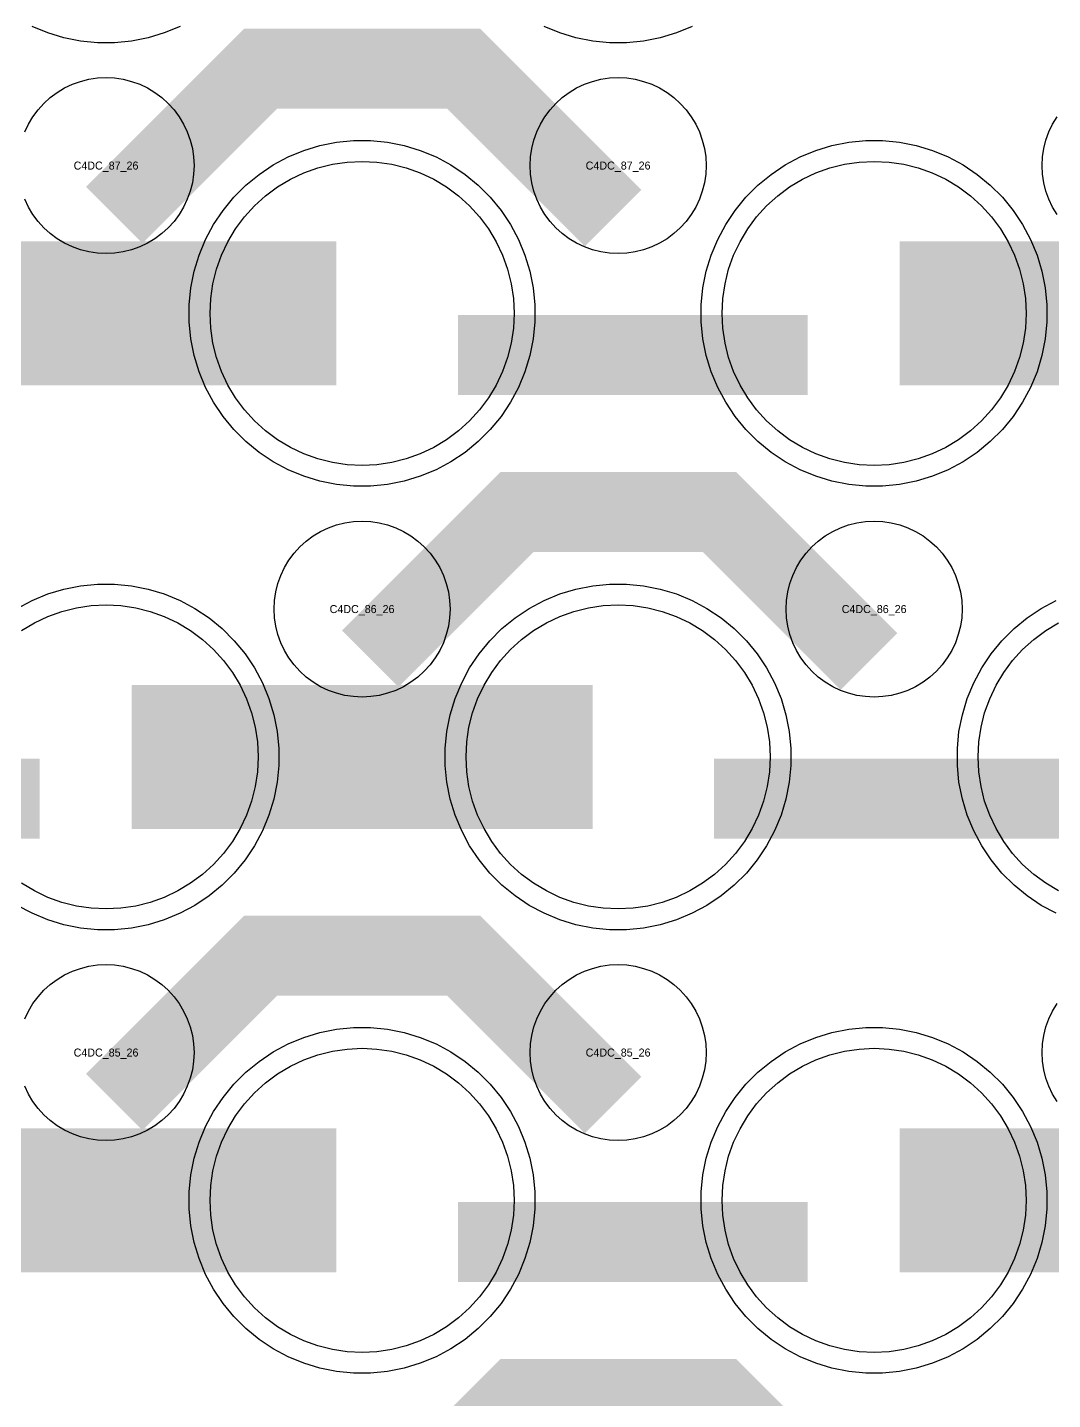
# Model space of a CAD drawing. Extents: x -11880 to 11880, y -14992 to 14992.
# Drawn here: x -3704.6 to -3384.2, y -3123.9 to -2695.1 of the extents above; entities that cross this region are included whole.
import ezdxf
from ezdxf.enums import TextEntityAlignment as Align

# ---------------------------------------------------------------- set-up
doc = ezdxf.new("R2010")
doc.units = 0
doc.header["$MEASUREMENT"] = 0
for name, color, linetype in [('GDS_775_DT_237', 138, 'CONTINUOUS'), ('RDL1_FS', 34, 'CONTINUOUS'), ('RDL_BS', 160, 'CONTINUOUS')]:
    doc.layers.add(name, color=color, linetype=linetype)

msp = doc.modelspace()

# ---------------------------------------------------------------- linework, layer by layer
at = {"layer": 'RDL1_FS', "color": 11, "true_color": 0xf27172}
for points in [[(-3600, -2831.999), (-3604.657, -2831.77), (-3609.268, -2831.086), (-3613.791, -2829.954), (-3618.181, -2828.382), (-3622.395, -2826.39), (-3626.395, -2823.992), (-3630.14, -2821.214), (-3633.594, -2818.084), (-3636.724, -2814.63), (-3639.502, -2810.885), (-3641.9, -2806.885), (-3643.892, -2802.671), (-3645.464, -2798.281), (-3646.596, -2793.758), (-3647.28, -2789.147), (-3647.509, -2784.49), (-3647.28, -2779.833), (-3646.596, -2775.222), (-3645.464, -2770.699), (-3643.892, -2766.309), (-3641.9, -2762.095), (-3639.502, -2758.095), (-3636.724, -2754.35), (-3633.594, -2750.896), (-3630.14, -2747.766), (-3626.395, -2744.988), (-3622.395, -2742.59), (-3618.181, -2740.598), (-3613.791, -2739.026), (-3609.268, -2737.894), (-3604.657, -2737.21), (-3600, -2736.981), (-3595.343, -2737.21), (-3590.732, -2737.894), (-3586.209, -2739.026), (-3581.819, -2740.598), (-3577.605, -2742.59), (-3573.605, -2744.988), (-3569.86, -2747.766), (-3566.406, -2750.896), (-3563.276, -2754.35), (-3560.498, -2758.095), (-3558.1, -2762.095), (-3556.108, -2766.309), (-3554.536, -2770.699), (-3553.404, -2775.222), (-3552.72, -2779.833), (-3552.491, -2784.49), (-3552.72, -2789.147), (-3553.404, -2793.758), (-3554.536, -2798.281), (-3556.108, -2802.671), (-3558.1, -2806.885), (-3560.498, -2810.885), (-3563.276, -2814.63), (-3566.406, -2818.084), (-3569.86, -2821.214), (-3573.605, -2823.992), (-3577.605, -2826.39), (-3581.819, -2828.382), (-3586.209, -2829.954), (-3590.732, -2831.086), (-3595.343, -2831.77)], [(-3440, -2831.999), (-3444.657, -2831.77), (-3449.268, -2831.086), (-3453.791, -2829.954), (-3458.181, -2828.382), (-3462.395, -2826.39), (-3466.395, -2823.992), (-3470.14, -2821.214), (-3473.594, -2818.084), (-3476.724, -2814.63), (-3479.502, -2810.885), (-3481.9, -2806.885), (-3483.892, -2802.671), (-3485.464, -2798.281), (-3486.596, -2793.758), (-3487.28, -2789.147), (-3487.509, -2784.49), (-3487.28, -2779.833), (-3486.596, -2775.222), (-3485.464, -2770.699), (-3483.892, -2766.309), (-3481.9, -2762.095), (-3479.502, -2758.095), (-3476.724, -2754.35), (-3473.594, -2750.896), (-3470.14, -2747.766), (-3466.395, -2744.988), (-3462.395, -2742.59), (-3458.181, -2740.598), (-3453.791, -2739.026), (-3449.268, -2737.894), (-3444.657, -2737.21), (-3440, -2736.981), (-3435.343, -2737.21), (-3430.732, -2737.894), (-3426.209, -2739.026), (-3421.819, -2740.598), (-3417.605, -2742.59), (-3413.605, -2744.988), (-3409.86, -2747.766), (-3406.406, -2750.896), (-3403.276, -2754.35), (-3400.498, -2758.095), (-3398.1, -2762.095), (-3396.108, -2766.309), (-3394.536, -2770.699), (-3393.404, -2775.222), (-3392.72, -2779.833), (-3392.491, -2784.49), (-3392.72, -2789.147), (-3393.404, -2793.758), (-3394.536, -2798.281), (-3396.108, -2802.671), (-3398.1, -2806.885), (-3400.498, -2810.885), (-3403.276, -2814.63), (-3406.406, -2818.084), (-3409.86, -2821.214), (-3413.605, -2823.992), (-3417.605, -2826.39), (-3421.819, -2828.382), (-3426.209, -2829.954), (-3430.732, -2831.086), (-3435.343, -2831.77)]]:
    msp.add_lwpolyline(points, close=True, dxfattribs=at)
for points in [[(-3751.998, -2784.49, 45, 45, 0), (-3679.998, -2784.49, 45, 45, 0)], [(-3679.998, -2784.49, 45, 45, 0), (-3607.998, -2784.49, 45, 45, 0)], [(-3431.998, -2784.49, 45, 45, 0), (-3359.998, -2784.49, 45, 45, 0)]]:
    msp.add_lwpolyline(points, format="xyseb", dxfattribs=at)
at = {"layer": 'RDL1_FS'}
for points in [[(-3706.395, -2883.553), (-3702.395, -2881.155), (-3698.181, -2879.163), (-3693.791, -2877.591), (-3689.268, -2876.459), (-3684.657, -2875.775), (-3680, -2875.546), (-3675.343, -2875.775), (-3670.732, -2876.459), (-3666.209, -2877.591), (-3661.819, -2879.163), (-3657.605, -2881.155), (-3653.605, -2883.553), (-3649.86, -2886.331), (-3646.406, -2889.461), (-3643.276, -2892.915), (-3640.498, -2896.66), (-3638.1, -2900.66), (-3636.108, -2904.874), (-3634.536, -2909.264), (-3633.404, -2913.787), (-3632.72, -2918.398), (-3632.491, -2923.055), (-3632.72, -2927.712), (-3633.404, -2932.323), (-3634.536, -2936.846), (-3636.108, -2941.236), (-3638.1, -2945.45), (-3640.498, -2949.45), (-3643.276, -2953.195), (-3646.406, -2956.649), (-3649.86, -2959.779), (-3653.605, -2962.557), (-3657.605, -2964.955), (-3661.819, -2966.947), (-3666.209, -2968.519), (-3670.732, -2969.651), (-3675.343, -2970.335), (-3680, -2970.564), (-3684.657, -2970.335), (-3689.268, -2969.651), (-3693.791, -2968.519), (-3698.181, -2966.947), (-3702.395, -2964.955), (-3706.395, -2962.557)], [(-3382.395, -2964.955), (-3386.395, -2962.557), (-3390.14, -2959.779), (-3393.594, -2956.649), (-3396.724, -2953.195), (-3399.502, -2949.45), (-3401.9, -2945.45), (-3403.892, -2941.236), (-3405.464, -2936.846), (-3406.596, -2932.323), (-3407.28, -2927.712), (-3407.509, -2923.055), (-3407.28, -2918.398), (-3406.596, -2913.787), (-3405.464, -2909.264), (-3403.892, -2904.874), (-3401.9, -2900.66), (-3399.502, -2896.66), (-3396.724, -2892.915), (-3393.594, -2889.461), (-3390.14, -2886.331), (-3386.395, -2883.553), (-3382.395, -2881.155)]]:
    msp.add_lwpolyline(points, dxfattribs=at)
for points in [[(-3520, -2970.564), (-3524.657, -2970.335), (-3529.268, -2969.651), (-3533.791, -2968.519), (-3538.181, -2966.947), (-3542.395, -2964.955), (-3546.395, -2962.557), (-3550.14, -2959.779), (-3553.594, -2956.649), (-3556.724, -2953.195), (-3559.502, -2949.45), (-3561.9, -2945.45), (-3563.892, -2941.236), (-3565.464, -2936.846), (-3566.596, -2932.323), (-3567.28, -2927.712), (-3567.509, -2923.055), (-3567.28, -2918.398), (-3566.596, -2913.787), (-3565.464, -2909.264), (-3563.892, -2904.874), (-3561.9, -2900.66), (-3559.502, -2896.66), (-3556.724, -2892.915), (-3553.594, -2889.461), (-3550.14, -2886.331), (-3546.395, -2883.553), (-3542.395, -2881.155), (-3538.181, -2879.163), (-3533.791, -2877.591), (-3529.268, -2876.459), (-3524.657, -2875.775), (-3520, -2875.546), (-3515.343, -2875.775), (-3510.732, -2876.459), (-3506.209, -2877.591), (-3501.819, -2879.163), (-3497.605, -2881.155), (-3493.605, -2883.553), (-3489.86, -2886.331), (-3486.406, -2889.461), (-3483.276, -2892.915), (-3480.498, -2896.66), (-3478.1, -2900.66), (-3476.108, -2904.874), (-3474.536, -2909.264), (-3473.404, -2913.787), (-3472.72, -2918.398), (-3472.491, -2923.055), (-3472.72, -2927.712), (-3473.404, -2932.323), (-3474.536, -2936.846), (-3476.108, -2941.236), (-3478.1, -2945.45), (-3480.498, -2949.45), (-3483.276, -2953.195), (-3486.406, -2956.649), (-3489.86, -2959.779), (-3493.605, -2962.557), (-3497.605, -2964.955), (-3501.819, -2966.947), (-3506.209, -2968.519), (-3510.732, -2969.651), (-3515.343, -2970.335)], [(-3600, -3109.129), (-3604.657, -3108.9), (-3609.268, -3108.216), (-3613.791, -3107.084), (-3618.181, -3105.512), (-3622.395, -3103.52), (-3626.395, -3101.122), (-3630.14, -3098.344), (-3633.594, -3095.214), (-3636.724, -3091.76), (-3639.502, -3088.015), (-3641.9, -3084.015), (-3643.892, -3079.801), (-3645.464, -3075.411), (-3646.596, -3070.888), (-3647.28, -3066.277), (-3647.509, -3061.62), (-3647.28, -3056.963), (-3646.596, -3052.352), (-3645.464, -3047.829), (-3643.892, -3043.439), (-3641.9, -3039.225), (-3639.502, -3035.225), (-3636.724, -3031.48), (-3633.594, -3028.026), (-3630.14, -3024.896), (-3626.395, -3022.118), (-3622.395, -3019.72), (-3618.181, -3017.728), (-3613.791, -3016.156), (-3609.268, -3015.024), (-3604.657, -3014.34), (-3600, -3014.111), (-3595.343, -3014.34), (-3590.732, -3015.024), (-3586.209, -3016.156), (-3581.819, -3017.728), (-3577.605, -3019.72), (-3573.605, -3022.118), (-3569.86, -3024.896), (-3566.406, -3028.026), (-3563.276, -3031.48), (-3560.498, -3035.225), (-3558.1, -3039.225), (-3556.108, -3043.439), (-3554.536, -3047.829), (-3553.404, -3052.352), (-3552.72, -3056.963), (-3552.491, -3061.62), (-3552.72, -3066.277), (-3553.404, -3070.888), (-3554.536, -3075.411), (-3556.108, -3079.801), (-3558.1, -3084.015), (-3560.498, -3088.015), (-3563.276, -3091.76), (-3566.406, -3095.214), (-3569.86, -3098.344), (-3573.605, -3101.122), (-3577.605, -3103.52), (-3581.819, -3105.512), (-3586.209, -3107.084), (-3590.732, -3108.216), (-3595.343, -3108.9)], [(-3440, -3109.129), (-3444.657, -3108.9), (-3449.268, -3108.216), (-3453.791, -3107.084), (-3458.181, -3105.512), (-3462.395, -3103.52), (-3466.395, -3101.122), (-3470.14, -3098.344), (-3473.594, -3095.214), (-3476.724, -3091.76), (-3479.502, -3088.015), (-3481.9, -3084.015), (-3483.892, -3079.801), (-3485.464, -3075.411), (-3486.596, -3070.888), (-3487.28, -3066.277), (-3487.509, -3061.62), (-3487.28, -3056.963), (-3486.596, -3052.352), (-3485.464, -3047.829), (-3483.892, -3043.439), (-3481.9, -3039.225), (-3479.502, -3035.225), (-3476.724, -3031.48), (-3473.594, -3028.026), (-3470.14, -3024.896), (-3466.395, -3022.118), (-3462.395, -3019.72), (-3458.181, -3017.728), (-3453.791, -3016.156), (-3449.268, -3015.024), (-3444.657, -3014.34), (-3440, -3014.111), (-3435.343, -3014.34), (-3430.732, -3015.024), (-3426.209, -3016.156), (-3421.819, -3017.728), (-3417.605, -3019.72), (-3413.605, -3022.118), (-3409.86, -3024.896), (-3406.406, -3028.026), (-3403.276, -3031.48), (-3400.498, -3035.225), (-3398.1, -3039.225), (-3396.108, -3043.439), (-3394.536, -3047.829), (-3393.404, -3052.352), (-3392.72, -3056.963), (-3392.491, -3061.62), (-3392.72, -3066.277), (-3393.404, -3070.888), (-3394.536, -3075.411), (-3396.108, -3079.801), (-3398.1, -3084.015), (-3400.498, -3088.015), (-3403.276, -3091.76), (-3406.406, -3095.214), (-3409.86, -3098.344), (-3413.605, -3101.122), (-3417.605, -3103.52), (-3421.819, -3105.512), (-3426.209, -3107.084), (-3430.732, -3108.216), (-3435.343, -3108.9)]]:
    msp.add_lwpolyline(points, close=True, dxfattribs=at)
for points in [[(-3671.998, -2923.055, 45, 45, 0), (-3599.998, -2923.055, 45, 45, 0)], [(-3599.998, -2923.055, 45, 45, 0), (-3527.998, -2923.055, 45, 45, 0)], [(-3751.998, -3061.62, 45, 45, 0), (-3679.998, -3061.62, 45, 45, 0)], [(-3679.998, -3061.62, 45, 45, 0), (-3607.998, -3061.62, 45, 45, 0)], [(-3431.998, -3061.62, 45, 45, 0), (-3359.998, -3061.62, 45, 45, 0)]]:
    msp.add_lwpolyline(points, format="xyseb", dxfattribs=at)
at = {"layer": 'RDL_BS'}
for points in [[(-3656.885, -2694.8), (-3661.795, -2696.831), (-3666.835, -2698.362), (-3672.062, -2699.408), (-3677.356, -2699.925), (-3682.644, -2699.925), (-3687.938, -2699.408), (-3693.165, -2698.362), (-3698.205, -2696.831), (-3703.115, -2694.8)], [(-3496.885, -2694.8), (-3501.795, -2696.831), (-3506.835, -2698.362), (-3512.062, -2699.408), (-3517.356, -2699.925), (-3522.644, -2699.925), (-3527.938, -2699.408), (-3533.165, -2698.362), (-3538.205, -2696.831), (-3543.115, -2694.8)], [(-3705.402, -2727.783), (-3704.25, -2725.346), (-3702.857, -2723.022), (-3701.254, -2720.859), (-3699.442, -2718.86), (-3697.443, -2717.048), (-3695.28, -2715.445), (-3692.956, -2714.052), (-3690.519, -2712.9), (-3687.984, -2711.993), (-3685.365, -2711.336), (-3682.693, -2710.94), (-3680, -2710.808), (-3677.307, -2710.94), (-3674.635, -2711.336), (-3672.016, -2711.993), (-3669.481, -2712.9), (-3667.044, -2714.052), (-3664.72, -2715.445), (-3662.557, -2717.048), (-3660.558, -2718.86), (-3658.746, -2720.859), (-3657.143, -2723.022), (-3655.75, -2725.346), (-3654.598, -2727.783), (-3653.691, -2730.318), (-3653.034, -2732.937), (-3652.638, -2735.609), (-3652.506, -2738.302), (-3652.638, -2740.995), (-3653.034, -2743.667), (-3653.691, -2746.286), (-3654.598, -2748.821), (-3655.75, -2751.258), (-3657.143, -2753.582), (-3658.746, -2755.745), (-3660.558, -2757.744), (-3662.557, -2759.556), (-3664.72, -2761.159), (-3667.044, -2762.552), (-3669.481, -2763.704), (-3672.016, -2764.611), (-3674.635, -2765.268), (-3677.307, -2765.664), (-3680, -2765.796), (-3682.693, -2765.664), (-3685.365, -2765.268), (-3687.984, -2764.611), (-3690.519, -2763.704), (-3692.956, -2762.552), (-3695.28, -2761.159), (-3697.443, -2759.556), (-3699.442, -2757.744), (-3701.254, -2755.745), (-3702.857, -2753.582), (-3704.25, -2751.258), (-3705.402, -2748.821)], [(-3382.857, -2753.582), (-3384.25, -2751.258), (-3385.402, -2748.821), (-3386.309, -2746.286), (-3386.966, -2743.667), (-3387.362, -2740.995), (-3387.494, -2738.302), (-3387.362, -2735.609), (-3386.966, -2732.937), (-3386.309, -2730.318), (-3385.402, -2727.783), (-3384.25, -2725.346), (-3382.857, -2723.022)], [(-3707.777, -2876.672), (-3703.115, -2874.18), (-3698.205, -2872.149), (-3693.165, -2870.618), (-3687.938, -2869.572), (-3682.644, -2869.055), (-3677.356, -2869.055), (-3672.062, -2869.572), (-3666.835, -2870.618), (-3661.795, -2872.149), (-3656.885, -2874.18), (-3652.223, -2876.672), (-3647.809, -2879.619), (-3643.708, -2882.981), (-3639.926, -2886.763), (-3636.564, -2890.864), (-3633.617, -2895.278), (-3631.125, -2899.94), (-3629.094, -2904.85), (-3627.563, -2909.89), (-3626.517, -2915.117), (-3626, -2920.411), (-3626, -2925.699), (-3626.517, -2930.993), (-3627.563, -2936.22), (-3629.094, -2941.26), (-3631.125, -2946.17), (-3633.617, -2950.832), (-3636.564, -2955.246), (-3639.926, -2959.347), (-3643.708, -2963.129), (-3647.809, -2966.491), (-3652.223, -2969.438), (-3656.885, -2971.93), (-3661.795, -2973.961), (-3666.835, -2975.492), (-3672.062, -2976.538), (-3677.356, -2977.055), (-3682.644, -2977.055), (-3687.938, -2976.538), (-3693.165, -2975.492), (-3698.205, -2973.961), (-3703.115, -2971.93), (-3707.777, -2969.438)], [(-3383.115, -2971.93), (-3387.777, -2969.438), (-3392.191, -2966.491), (-3396.292, -2963.129), (-3400.074, -2959.347), (-3403.436, -2955.246), (-3406.383, -2950.832), (-3408.875, -2946.17), (-3410.906, -2941.26), (-3412.437, -2936.22), (-3413.483, -2930.993), (-3414, -2925.699), (-3414, -2920.411), (-3413.483, -2915.117), (-3412.437, -2909.89), (-3410.906, -2904.85), (-3408.875, -2899.94), (-3406.383, -2895.278), (-3403.436, -2890.864), (-3400.074, -2886.763), (-3396.292, -2882.981), (-3392.191, -2879.619), (-3387.777, -2876.672), (-3383.115, -2874.18)], [(-3705.402, -3004.913), (-3704.25, -3002.476), (-3702.857, -3000.152), (-3701.254, -2997.989), (-3699.442, -2995.99), (-3697.443, -2994.178), (-3695.28, -2992.575), (-3692.956, -2991.182), (-3690.519, -2990.03), (-3687.984, -2989.123), (-3685.365, -2988.466), (-3682.693, -2988.07), (-3680, -2987.938), (-3677.307, -2988.07), (-3674.635, -2988.466), (-3672.016, -2989.123), (-3669.481, -2990.03), (-3667.044, -2991.182), (-3664.72, -2992.575), (-3662.557, -2994.178), (-3660.558, -2995.99), (-3658.746, -2997.989), (-3657.143, -3000.152), (-3655.75, -3002.476), (-3654.598, -3004.913), (-3653.691, -3007.448), (-3653.034, -3010.067), (-3652.638, -3012.739), (-3652.506, -3015.432), (-3652.638, -3018.125), (-3653.034, -3020.797), (-3653.691, -3023.416), (-3654.598, -3025.951), (-3655.75, -3028.388), (-3657.143, -3030.712), (-3658.746, -3032.875), (-3660.558, -3034.874), (-3662.557, -3036.686), (-3664.72, -3038.289), (-3667.044, -3039.682), (-3669.481, -3040.834), (-3672.016, -3041.741), (-3674.635, -3042.398), (-3677.307, -3042.794), (-3680, -3042.926), (-3682.693, -3042.794), (-3685.365, -3042.398), (-3687.984, -3041.741), (-3690.519, -3040.834), (-3692.956, -3039.682), (-3695.28, -3038.289), (-3697.443, -3036.686), (-3699.442, -3034.874), (-3701.254, -3032.875), (-3702.857, -3030.712), (-3704.25, -3028.388), (-3705.402, -3025.951)], [(-3382.857, -3030.712), (-3384.25, -3028.388), (-3385.402, -3025.951), (-3386.309, -3023.416), (-3386.966, -3020.797), (-3387.362, -3018.125), (-3387.494, -3015.432), (-3387.362, -3012.739), (-3386.966, -3010.067), (-3386.309, -3007.448), (-3385.402, -3004.913), (-3384.25, -3002.476), (-3382.857, -3000.152)]]:
    msp.add_lwpolyline(points, dxfattribs=at)
for points in [[(-3677.438, -2753.804, 25, 25, 0), (-3631.623, -2707.989, 25, 25, 0), (-3598.07, -2707.989, 25, 25, 0)], [(-3521.599, -2754.703, 25, 25, 0), (-3568.313, -2707.989, 25, 25, 0), (-3598.071, -2707.989, 25, 25, 0)], [(-3597.438, -2892.369, 25, 25, 0), (-3551.623, -2846.554, 25, 25, 0), (-3518.07, -2846.554, 25, 25, 0)], [(-3441.599, -2893.268, 25, 25, 0), (-3488.313, -2846.554, 25, 25, 0), (-3518.071, -2846.554, 25, 25, 0)], [(-3809.984, -2936.068, 25, 25, 0), (-3700.719, -2936.068, 25, 25, 0)], [(-3489.984, -2936.068, 25, 25, 0), (-3380.719, -2936.068, 25, 25, 0)], [(-3677.438, -3030.934, 25, 25, 0), (-3631.623, -2985.119, 25, 25, 0), (-3598.07, -2985.119, 25, 25, 0)], [(-3521.599, -3031.833, 25, 25, 0), (-3568.313, -2985.119, 25, 25, 0), (-3598.071, -2985.119, 25, 25, 0)], [(-3569.984, -3074.633, 25, 25, 0), (-3460.719, -3074.633, 25, 25, 0)], [(-3597.438, -3169.499, 25, 25, 0), (-3551.623, -3123.684, 25, 25, 0), (-3518.07, -3123.684, 25, 25, 0)], [(-3441.599, -3170.398, 25, 25, 0), (-3488.313, -3123.684, 25, 25, 0), (-3518.071, -3123.684, 25, 25, 0)]]:
    msp.add_lwpolyline(points, format="xyseb", dxfattribs=at)
for points in [[(-3520, -2765.796), (-3522.693, -2765.664), (-3525.365, -2765.268), (-3527.984, -2764.611), (-3530.519, -2763.704), (-3532.956, -2762.552), (-3535.28, -2761.159), (-3537.443, -2759.556), (-3539.442, -2757.744), (-3541.254, -2755.745), (-3542.857, -2753.582), (-3544.25, -2751.258), (-3545.402, -2748.821), (-3546.309, -2746.286), (-3546.966, -2743.667), (-3547.362, -2740.995), (-3547.494, -2738.302), (-3547.362, -2735.609), (-3546.966, -2732.937), (-3546.309, -2730.318), (-3545.402, -2727.783), (-3544.25, -2725.346), (-3542.857, -2723.022), (-3541.254, -2720.859), (-3539.442, -2718.86), (-3537.443, -2717.048), (-3535.28, -2715.445), (-3532.956, -2714.052), (-3530.519, -2712.9), (-3527.984, -2711.993), (-3525.365, -2711.336), (-3522.693, -2710.94), (-3520, -2710.808), (-3517.307, -2710.94), (-3514.635, -2711.336), (-3512.016, -2711.993), (-3509.481, -2712.9), (-3507.044, -2714.052), (-3504.72, -2715.445), (-3502.557, -2717.048), (-3500.558, -2718.86), (-3498.746, -2720.859), (-3497.143, -2723.022), (-3495.75, -2725.346), (-3494.598, -2727.783), (-3493.691, -2730.318), (-3493.034, -2732.937), (-3492.638, -2735.609), (-3492.506, -2738.302), (-3492.638, -2740.995), (-3493.034, -2743.667), (-3493.691, -2746.286), (-3494.598, -2748.821), (-3495.75, -2751.258), (-3497.143, -2753.582), (-3498.746, -2755.745), (-3500.558, -2757.744), (-3502.557, -2759.556), (-3504.72, -2761.159), (-3507.044, -2762.552), (-3509.481, -2763.704), (-3512.016, -2764.611), (-3514.635, -2765.268), (-3517.307, -2765.664)], [(-3600, -2904.361), (-3602.693, -2904.229), (-3605.365, -2903.833), (-3607.984, -2903.176), (-3610.519, -2902.269), (-3612.956, -2901.117), (-3615.28, -2899.724), (-3617.443, -2898.121), (-3619.442, -2896.309), (-3621.254, -2894.31), (-3622.857, -2892.147), (-3624.25, -2889.823), (-3625.402, -2887.386), (-3626.309, -2884.851), (-3626.966, -2882.232), (-3627.362, -2879.56), (-3627.494, -2876.867), (-3627.362, -2874.174), (-3626.966, -2871.502), (-3626.309, -2868.883), (-3625.402, -2866.348), (-3624.25, -2863.911), (-3622.857, -2861.587), (-3621.254, -2859.424), (-3619.442, -2857.425), (-3617.443, -2855.613), (-3615.28, -2854.01), (-3612.956, -2852.617), (-3610.519, -2851.465), (-3607.984, -2850.558), (-3605.365, -2849.901), (-3602.693, -2849.505), (-3600, -2849.373), (-3597.307, -2849.505), (-3594.635, -2849.901), (-3592.016, -2850.558), (-3589.481, -2851.465), (-3587.044, -2852.617), (-3584.72, -2854.01), (-3582.557, -2855.613), (-3580.558, -2857.425), (-3578.746, -2859.424), (-3577.143, -2861.587), (-3575.75, -2863.911), (-3574.598, -2866.348), (-3573.691, -2868.883), (-3573.034, -2871.502), (-3572.638, -2874.174), (-3572.506, -2876.867), (-3572.638, -2879.56), (-3573.034, -2882.232), (-3573.691, -2884.851), (-3574.598, -2887.386), (-3575.75, -2889.823), (-3577.143, -2892.147), (-3578.746, -2894.31), (-3580.558, -2896.309), (-3582.557, -2898.121), (-3584.72, -2899.724), (-3587.044, -2901.117), (-3589.481, -2902.269), (-3592.016, -2903.176), (-3594.635, -2903.833), (-3597.307, -2904.229)], [(-3440, -2904.361), (-3442.693, -2904.229), (-3445.365, -2903.833), (-3447.984, -2903.176), (-3450.519, -2902.269), (-3452.956, -2901.117), (-3455.28, -2899.724), (-3457.443, -2898.121), (-3459.442, -2896.309), (-3461.254, -2894.31), (-3462.857, -2892.147), (-3464.25, -2889.823), (-3465.402, -2887.386), (-3466.309, -2884.851), (-3466.966, -2882.232), (-3467.362, -2879.56), (-3467.494, -2876.867), (-3467.362, -2874.174), (-3466.966, -2871.502), (-3466.309, -2868.883), (-3465.402, -2866.348), (-3464.25, -2863.911), (-3462.857, -2861.587), (-3461.254, -2859.424), (-3459.442, -2857.425), (-3457.443, -2855.613), (-3455.28, -2854.01), (-3452.956, -2852.617), (-3450.519, -2851.465), (-3447.984, -2850.558), (-3445.365, -2849.901), (-3442.693, -2849.505), (-3440, -2849.373), (-3437.307, -2849.505), (-3434.635, -2849.901), (-3432.016, -2850.558), (-3429.481, -2851.465), (-3427.044, -2852.617), (-3424.72, -2854.01), (-3422.557, -2855.613), (-3420.558, -2857.425), (-3418.746, -2859.424), (-3417.143, -2861.587), (-3415.75, -2863.911), (-3414.598, -2866.348), (-3413.691, -2868.883), (-3413.034, -2871.502), (-3412.638, -2874.174), (-3412.506, -2876.867), (-3412.638, -2879.56), (-3413.034, -2882.232), (-3413.691, -2884.851), (-3414.598, -2887.386), (-3415.75, -2889.823), (-3417.143, -2892.147), (-3418.746, -2894.31), (-3420.558, -2896.309), (-3422.557, -2898.121), (-3424.72, -2899.724), (-3427.044, -2901.117), (-3429.481, -2902.269), (-3432.016, -2903.176), (-3434.635, -2903.833), (-3437.307, -2904.229)], [(-3522.644, -2977.055), (-3527.938, -2976.538), (-3533.165, -2975.492), (-3538.205, -2973.961), (-3543.115, -2971.93), (-3547.777, -2969.438), (-3552.191, -2966.491), (-3556.292, -2963.129), (-3560.074, -2959.347), (-3563.436, -2955.246), (-3566.383, -2950.832), (-3568.875, -2946.17), (-3570.906, -2941.26), (-3572.437, -2936.22), (-3573.483, -2930.993), (-3574, -2925.699), (-3574, -2920.411), (-3573.483, -2915.117), (-3572.437, -2909.89), (-3570.906, -2904.85), (-3568.875, -2899.94), (-3566.383, -2895.278), (-3563.436, -2890.864), (-3560.074, -2886.763), (-3556.292, -2882.981), (-3552.191, -2879.619), (-3547.777, -2876.672), (-3543.115, -2874.18), (-3538.205, -2872.149), (-3533.165, -2870.618), (-3527.938, -2869.572), (-3522.644, -2869.055), (-3517.356, -2869.055), (-3512.062, -2869.572), (-3506.835, -2870.618), (-3501.795, -2872.149), (-3496.885, -2874.18), (-3492.223, -2876.672), (-3487.809, -2879.619), (-3483.708, -2882.981), (-3479.926, -2886.763), (-3476.564, -2890.864), (-3473.617, -2895.278), (-3471.125, -2899.94), (-3469.094, -2904.85), (-3467.563, -2909.89), (-3466.517, -2915.117), (-3466, -2920.411), (-3466, -2925.699), (-3466.517, -2930.993), (-3467.563, -2936.22), (-3469.094, -2941.26), (-3471.125, -2946.17), (-3473.617, -2950.832), (-3476.564, -2955.246), (-3479.926, -2959.347), (-3483.708, -2963.129), (-3487.809, -2966.491), (-3492.223, -2969.438), (-3496.885, -2971.93), (-3501.795, -2973.961), (-3506.835, -2975.492), (-3512.062, -2976.538), (-3517.356, -2977.055)], [(-3520, -3042.926), (-3522.693, -3042.794), (-3525.365, -3042.398), (-3527.984, -3041.741), (-3530.519, -3040.834), (-3532.956, -3039.682), (-3535.28, -3038.289), (-3537.443, -3036.686), (-3539.442, -3034.874), (-3541.254, -3032.875), (-3542.857, -3030.712), (-3544.25, -3028.388), (-3545.402, -3025.951), (-3546.309, -3023.416), (-3546.966, -3020.797), (-3547.362, -3018.125), (-3547.494, -3015.432), (-3547.362, -3012.739), (-3546.966, -3010.067), (-3546.309, -3007.448), (-3545.402, -3004.913), (-3544.25, -3002.476), (-3542.857, -3000.152), (-3541.254, -2997.989), (-3539.442, -2995.99), (-3537.443, -2994.178), (-3535.28, -2992.575), (-3532.956, -2991.182), (-3530.519, -2990.03), (-3527.984, -2989.123), (-3525.365, -2988.466), (-3522.693, -2988.07), (-3520, -2987.938), (-3517.307, -2988.07), (-3514.635, -2988.466), (-3512.016, -2989.123), (-3509.481, -2990.03), (-3507.044, -2991.182), (-3504.72, -2992.575), (-3502.557, -2994.178), (-3500.558, -2995.99), (-3498.746, -2997.989), (-3497.143, -3000.152), (-3495.75, -3002.476), (-3494.598, -3004.913), (-3493.691, -3007.448), (-3493.034, -3010.067), (-3492.638, -3012.739), (-3492.506, -3015.432), (-3492.638, -3018.125), (-3493.034, -3020.797), (-3493.691, -3023.416), (-3494.598, -3025.951), (-3495.75, -3028.388), (-3497.143, -3030.712), (-3498.746, -3032.875), (-3500.558, -3034.874), (-3502.557, -3036.686), (-3504.72, -3038.289), (-3507.044, -3039.682), (-3509.481, -3040.834), (-3512.016, -3041.741), (-3514.635, -3042.398), (-3517.307, -3042.794)], [(-3602.644, -3115.62), (-3607.938, -3115.103), (-3613.165, -3114.057), (-3618.205, -3112.526), (-3623.115, -3110.495), (-3627.777, -3108.003), (-3632.191, -3105.056), (-3636.292, -3101.694), (-3640.074, -3097.912), (-3643.436, -3093.811), (-3646.383, -3089.397), (-3648.875, -3084.735), (-3650.906, -3079.825), (-3652.437, -3074.785), (-3653.483, -3069.558), (-3654, -3064.264), (-3654, -3058.976), (-3653.483, -3053.682), (-3652.437, -3048.455), (-3650.906, -3043.415), (-3648.875, -3038.505), (-3646.383, -3033.843), (-3643.436, -3029.429), (-3640.074, -3025.328), (-3636.292, -3021.546), (-3632.191, -3018.184), (-3627.777, -3015.237), (-3623.115, -3012.745), (-3618.205, -3010.714), (-3613.165, -3009.183), (-3607.938, -3008.137), (-3602.644, -3007.62), (-3597.356, -3007.62), (-3592.062, -3008.137), (-3586.835, -3009.183), (-3581.795, -3010.714), (-3576.885, -3012.745), (-3572.223, -3015.237), (-3567.809, -3018.184), (-3563.708, -3021.546), (-3559.926, -3025.328), (-3556.564, -3029.429), (-3553.617, -3033.843), (-3551.125, -3038.505), (-3549.094, -3043.415), (-3547.563, -3048.455), (-3546.517, -3053.682), (-3546, -3058.976), (-3546, -3064.264), (-3546.517, -3069.558), (-3547.563, -3074.785), (-3549.094, -3079.825), (-3551.125, -3084.735), (-3553.617, -3089.397), (-3556.564, -3093.811), (-3559.926, -3097.912), (-3563.708, -3101.694), (-3567.809, -3105.056), (-3572.223, -3108.003), (-3576.885, -3110.495), (-3581.795, -3112.526), (-3586.835, -3114.057), (-3592.062, -3115.103), (-3597.356, -3115.62)], [(-3442.644, -3115.62), (-3447.938, -3115.103), (-3453.165, -3114.057), (-3458.205, -3112.526), (-3463.115, -3110.495), (-3467.777, -3108.003), (-3472.191, -3105.056), (-3476.292, -3101.694), (-3480.074, -3097.912), (-3483.436, -3093.811), (-3486.383, -3089.397), (-3488.875, -3084.735), (-3490.906, -3079.825), (-3492.437, -3074.785), (-3493.483, -3069.558), (-3494, -3064.264), (-3494, -3058.976), (-3493.483, -3053.682), (-3492.437, -3048.455), (-3490.906, -3043.415), (-3488.875, -3038.505), (-3486.383, -3033.843), (-3483.436, -3029.429), (-3480.074, -3025.328), (-3476.292, -3021.546), (-3472.191, -3018.184), (-3467.777, -3015.237), (-3463.115, -3012.745), (-3458.205, -3010.714), (-3453.165, -3009.183), (-3447.938, -3008.137), (-3442.644, -3007.62), (-3437.356, -3007.62), (-3432.062, -3008.137), (-3426.835, -3009.183), (-3421.795, -3010.714), (-3416.885, -3012.745), (-3412.223, -3015.237), (-3407.809, -3018.184), (-3403.708, -3021.546), (-3399.926, -3025.328), (-3396.564, -3029.429), (-3393.617, -3033.843), (-3391.125, -3038.505), (-3389.094, -3043.415), (-3387.563, -3048.455), (-3386.517, -3053.682), (-3386, -3058.976), (-3386, -3064.264), (-3386.517, -3069.558), (-3387.563, -3074.785), (-3389.094, -3079.825), (-3391.125, -3084.735), (-3393.617, -3089.397), (-3396.564, -3093.811), (-3399.926, -3097.912), (-3403.708, -3101.694), (-3407.809, -3105.056), (-3412.223, -3108.003), (-3416.885, -3110.495), (-3421.795, -3112.526), (-3426.835, -3114.057), (-3432.062, -3115.103), (-3437.356, -3115.62)]]:
    msp.add_lwpolyline(points, close=True, dxfattribs=at)
at = {"layer": 'RDL_BS', "color": 11, "true_color": 0xf27172}
for points in [[(-3602.644, -2838.49), (-3607.938, -2837.973), (-3613.165, -2836.927), (-3618.205, -2835.396), (-3623.115, -2833.365), (-3627.777, -2830.873), (-3632.191, -2827.926), (-3636.292, -2824.564), (-3640.074, -2820.782), (-3643.436, -2816.681), (-3646.383, -2812.267), (-3648.875, -2807.605), (-3650.906, -2802.695), (-3652.437, -2797.655), (-3653.483, -2792.428), (-3654, -2787.134), (-3654, -2781.846), (-3653.483, -2776.552), (-3652.437, -2771.325), (-3650.906, -2766.285), (-3648.875, -2761.375), (-3646.383, -2756.713), (-3643.436, -2752.299), (-3640.074, -2748.198), (-3636.292, -2744.416), (-3632.191, -2741.054), (-3627.777, -2738.107), (-3623.115, -2735.615), (-3618.205, -2733.584), (-3613.165, -2732.053), (-3607.938, -2731.007), (-3602.644, -2730.49), (-3597.356, -2730.49), (-3592.062, -2731.007), (-3586.835, -2732.053), (-3581.795, -2733.584), (-3576.885, -2735.615), (-3572.223, -2738.107), (-3567.809, -2741.054), (-3563.708, -2744.416), (-3559.926, -2748.198), (-3556.564, -2752.299), (-3553.617, -2756.713), (-3551.125, -2761.375), (-3549.094, -2766.285), (-3547.563, -2771.325), (-3546.517, -2776.552), (-3546, -2781.846), (-3546, -2787.134), (-3546.517, -2792.428), (-3547.563, -2797.655), (-3549.094, -2802.695), (-3551.125, -2807.605), (-3553.617, -2812.267), (-3556.564, -2816.681), (-3559.926, -2820.782), (-3563.708, -2824.564), (-3567.809, -2827.926), (-3572.223, -2830.873), (-3576.885, -2833.365), (-3581.795, -2835.396), (-3586.835, -2836.927), (-3592.062, -2837.973), (-3597.356, -2838.49)], [(-3442.644, -2838.49), (-3447.938, -2837.973), (-3453.165, -2836.927), (-3458.205, -2835.396), (-3463.115, -2833.365), (-3467.777, -2830.873), (-3472.191, -2827.926), (-3476.292, -2824.564), (-3480.074, -2820.782), (-3483.436, -2816.681), (-3486.383, -2812.267), (-3488.875, -2807.605), (-3490.906, -2802.695), (-3492.437, -2797.655), (-3493.483, -2792.428), (-3494, -2787.134), (-3494, -2781.846), (-3493.483, -2776.552), (-3492.437, -2771.325), (-3490.906, -2766.285), (-3488.875, -2761.375), (-3486.383, -2756.713), (-3483.436, -2752.299), (-3480.074, -2748.198), (-3476.292, -2744.416), (-3472.191, -2741.054), (-3467.777, -2738.107), (-3463.115, -2735.615), (-3458.205, -2733.584), (-3453.165, -2732.053), (-3447.938, -2731.007), (-3442.644, -2730.49), (-3437.356, -2730.49), (-3432.062, -2731.007), (-3426.835, -2732.053), (-3421.795, -2733.584), (-3416.885, -2735.615), (-3412.223, -2738.107), (-3407.809, -2741.054), (-3403.708, -2744.416), (-3399.926, -2748.198), (-3396.564, -2752.299), (-3393.617, -2756.713), (-3391.125, -2761.375), (-3389.094, -2766.285), (-3387.563, -2771.325), (-3386.517, -2776.552), (-3386, -2781.846), (-3386, -2787.134), (-3386.517, -2792.428), (-3387.563, -2797.655), (-3389.094, -2802.695), (-3391.125, -2807.605), (-3393.617, -2812.267), (-3396.564, -2816.681), (-3399.926, -2820.782), (-3403.708, -2824.564), (-3407.809, -2827.926), (-3412.223, -2830.873), (-3416.885, -2833.365), (-3421.795, -2835.396), (-3426.835, -2836.927), (-3432.062, -2837.973), (-3437.356, -2838.49)]]:
    msp.add_lwpolyline(points, close=True, dxfattribs=at)
msp.add_lwpolyline([(-3569.984, -2797.503, 25, 25, 0), (-3460.719, -2797.503, 25, 25, 0)], format="xyseb", dxfattribs=at)

# ---------------------------------------------------------------- texts
at = {"layer": 'GDS_775_DT_237'}
for s, p in [('C4DC_87_26', (-3680, -2738.302)), ('C4DC_87_26', (-3680, -2738.302)), ('C4DC_87_26', (-3520, -2738.302)), ('C4DC_87_26', (-3520, -2738.302)), ('C4DC_86_26', (-3600, -2876.867)), ('C4DC_86_26', (-3600, -2876.867)), ('C4DC_86_26', (-3440, -2876.867)), ('C4DC_86_26', (-3440, -2876.867)), ('C4DC_85_26', (-3680, -3015.432)), ('C4DC_85_26', (-3680, -3015.432)), ('C4DC_85_26', (-3520, -3015.432)), ('C4DC_85_26', (-3520, -3015.432))]:
    msp.add_text(s, height=2.5, dxfattribs=at).set_placement(p, align=Align.MIDDLE_CENTER)

doc.saveas('drawing.dxf')
